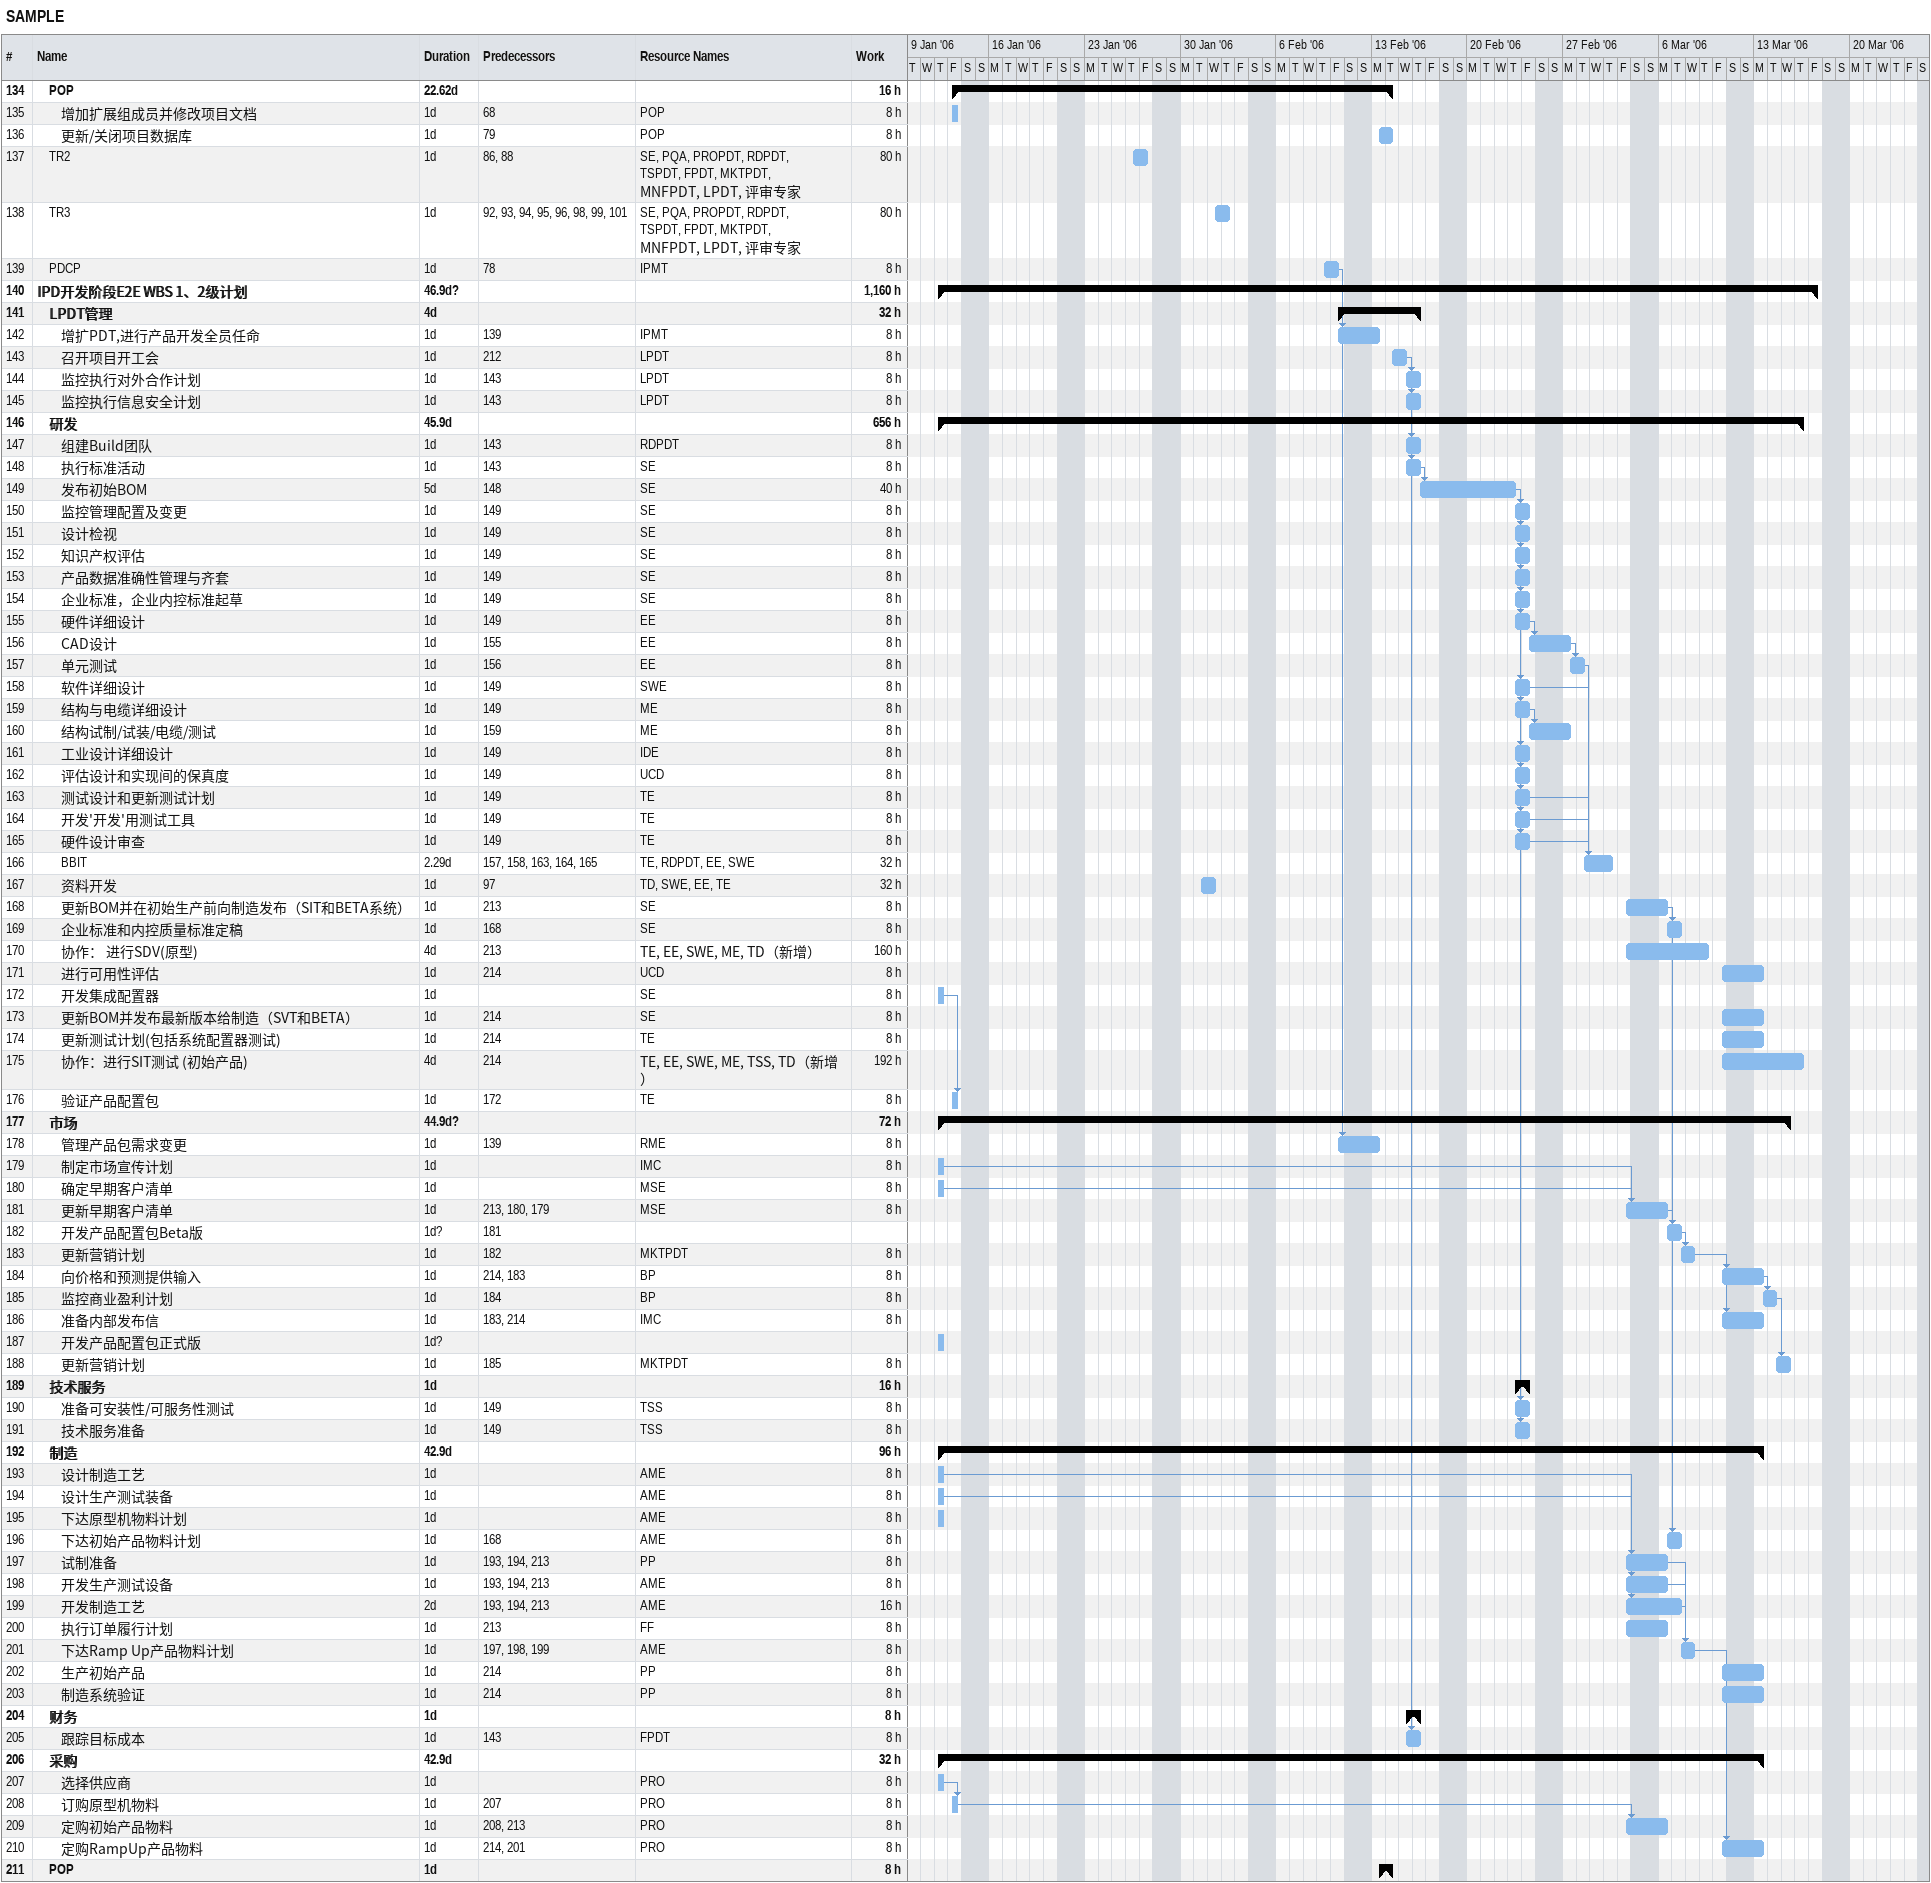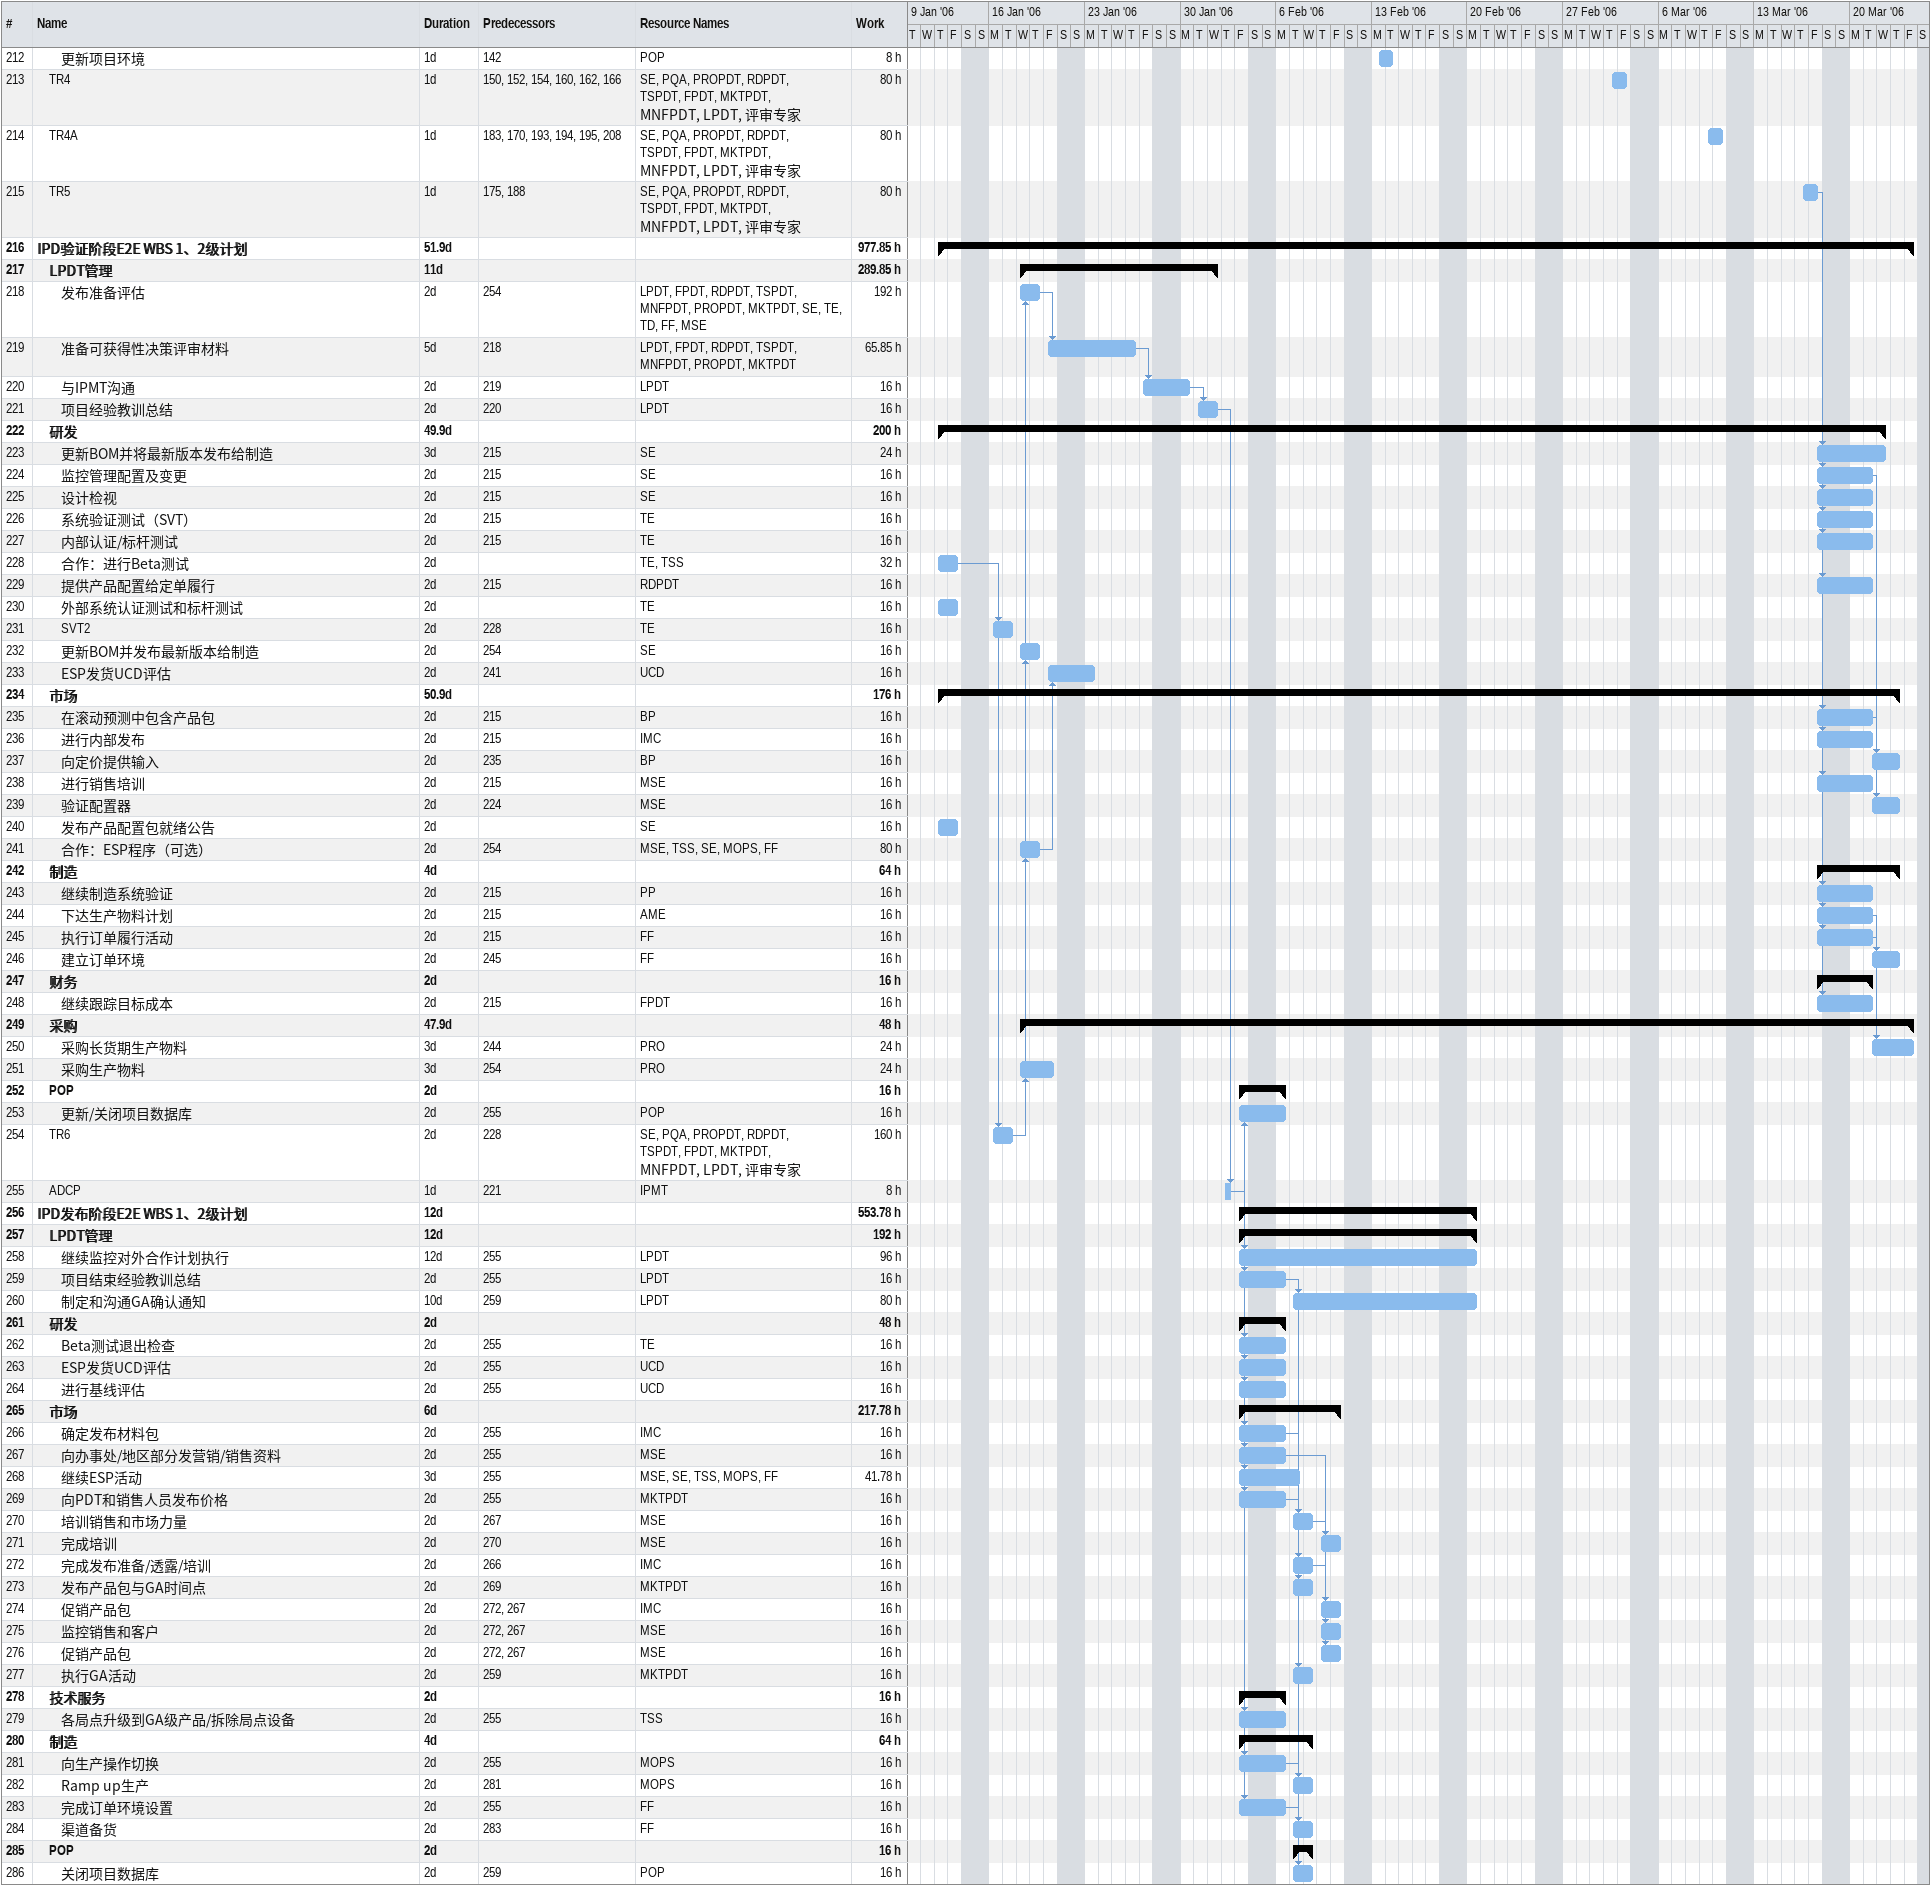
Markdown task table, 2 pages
SAMPLE

| ID | Level | Task | Duration | Start | Finish | Predecessors | Resources | Work (h) |
|---|---|---|---|---|---|---|---|---|
| 134 | 2 | **POP** | 22.62d | 2006-01-13 | 2006-02-14 |  |  | 16 |
| 135 | 3 | 增加扩展组成员并修改项目文档 | 1d | 2006-01-13 | 2006-01-13 | 68 | POP | 8 |
| 136 | 3 | 更新/关闭项目数据库 | 1d | 2006-02-13 | 2006-02-14 | 79 | POP | 8 |
| 137 | 2 | TR2 | 1d | 2006-01-26 | 2006-01-27 | 86, 88 | SE, PQA, PROPDT, RDPDT, TSPDT, FPDT, MKTPDT, MNFPDT, LPDT, 评审专家 | 80 |
| 138 | 2 | TR3 | 1d | 2006-02-01 | 2006-02-02 | 92, 93, 94, 95, 96, 98, 99, 101 | SE, PQA, PROPDT, RDPDT, TSPDT, FPDT, MKTPDT, MNFPDT, LPDT, 评审专家 | 80 |
| 139 | 2 | PDCP | 1d | 2006-02-09 | 2006-02-10 | 78 | IPMT | 8 |
| 140 | 1 | **IPD开发阶段E2E WBS 1、2级计划** | 46.9d? | 2006-01-12 | 2006-03-17 |  |  | 1160 |
| 141 | 2 | **LPDT管理** | 4d | 2006-02-10 | 2006-02-16 |  |  | 32 |
| 142 | 3 | 增扩PDT,进行产品开发全员任命 | 1d | 2006-02-10 | 2006-02-13 | 139 | IPMT | 8 |
| 143 | 3 | 召开项目开工会 | 1d | 2006-02-14 | 2006-02-15 | 212 | LPDT | 8 |
| 144 | 3 | 监控执行对外合作计划 | 1d | 2006-02-15 | 2006-02-16 | 143 | LPDT | 8 |
| 145 | 3 | 监控执行信息安全计划 | 1d | 2006-02-15 | 2006-02-16 | 143 | LPDT | 8 |
| 146 | 2 | **研发** | 45.9d | 2006-01-12 | 2006-03-16 |  |  | 656 |
| 147 | 3 | 组建Build团队 | 1d | 2006-02-15 | 2006-02-16 | 143 | RDPDT | 8 |
| 148 | 3 | 执行标准活动 | 1d | 2006-02-15 | 2006-02-16 | 143 | SE | 8 |
| 149 | 3 | 发布初始BOM | 5d | 2006-02-16 | 2006-02-23 | 148 | SE | 40 |
| 150 | 3 | 监控管理配置及变更 | 1d | 2006-02-23 | 2006-02-24 | 149 | SE | 8 |
| 151 | 3 | 设计检视 | 1d | 2006-02-23 | 2006-02-24 | 149 | SE | 8 |
| 152 | 3 | 知识产权评估 | 1d | 2006-02-23 | 2006-02-24 | 149 | SE | 8 |
| 153 | 3 | 产品数据准确性管理与齐套 | 1d | 2006-02-23 | 2006-02-24 | 149 | SE | 8 |
| 154 | 3 | 企业标准，企业内控标准起草 | 1d | 2006-02-23 | 2006-02-24 | 149 | SE | 8 |
| 155 | 3 | 硬件详细设计 | 1d | 2006-02-23 | 2006-02-24 | 149 | EE | 8 |
| 156 | 3 | CAD设计 | 1d | 2006-02-24 | 2006-02-27 | 155 | EE | 8 |
| 157 | 3 | 单元测试 | 1d | 2006-02-27 | 2006-02-28 | 156 | EE | 8 |
| 158 | 3 | 软件详细设计 | 1d | 2006-02-23 | 2006-02-24 | 149 | SWE | 8 |
| 159 | 3 | 结构与电缆详细设计 | 1d | 2006-02-23 | 2006-02-24 | 149 | ME | 8 |
| 160 | 3 | 结构试制/试装/电缆/测试 | 1d | 2006-02-24 | 2006-02-27 | 159 | ME | 8 |
| 161 | 3 | 工业设计详细设计 | 1d | 2006-02-23 | 2006-02-24 | 149 | IDE | 8 |
| 162 | 3 | 评估设计和实现间的保真度 | 1d | 2006-02-23 | 2006-02-24 | 149 | UCD | 8 |
| 163 | 3 | 测试设计和更新测试计划 | 1d | 2006-02-23 | 2006-02-24 | 149 | TE | 8 |
| 164 | 3 | 开发'开发'用测试工具 | 1d | 2006-02-23 | 2006-02-24 | 149 | TE | 8 |
| 165 | 3 | 硬件设计审查 | 1d | 2006-02-23 | 2006-02-24 | 149 | TE | 8 |
| 166 | 3 | BBIT | 2.29d | 2006-02-28 | 2006-03-02 | 157, 158, 163, 164, 165 | TE, RDPDT, EE, SWE | 32 |
| 167 | 3 | 资料开发 | 1d | 2006-01-31 | 2006-02-01 | 97 | TD, SWE, EE, TE | 32 |
| 168 | 3 | 更新BOM并在初始生产前向制造发布（SIT和BETA系统） | 1d | 2006-03-03 | 2006-03-06 | 213 | SE | 8 |
| 169 | 3 | 企业标准和内控质量标准定稿 | 1d | 2006-03-06 | 2006-03-07 | 168 | SE | 8 |
| 170 | 3 | 协作： 进行SDV(原型) | 4d | 2006-03-03 | 2006-03-09 | 213 | TE, EE, SWE, ME, TD（新增） | 160 |
| 171 | 3 | 进行可用性评估 | 1d | 2006-03-10 | 2006-03-13 | 214 | UCD | 8 |
| 172 | 3 | 开发集成配置器 | 1d | 2006-01-12 | 2006-01-12 |  | SE | 8 |
| 173 | 3 | 更新BOM并发布最新版本给制造（SVT和BETA） | 1d | 2006-03-10 | 2006-03-13 | 214 | SE | 8 |
| 174 | 3 | 更新测试计划(包括系统配置器测试) | 1d | 2006-03-10 | 2006-03-13 | 214 | TE | 8 |
| 175 | 3 | 协作：进行SIT测试 (初始产品) | 4d | 2006-03-10 | 2006-03-16 | 214 | TE, EE, SWE, ME, TSS, TD（新增） | 192 |
| 176 | 3 | 验证产品配置包 | 1d | 2006-01-13 | 2006-01-13 | 172 | TE | 8 |
| 177 | 2 | **市场** | 44.9d? | 2006-01-12 | 2006-03-15 |  |  | 72 |
| 178 | 3 | 管理产品包需求变更 | 1d | 2006-02-10 | 2006-02-13 | 139 | RME | 8 |
| 179 | 3 | 制定市场宣传计划 | 1d | 2006-01-12 | 2006-01-12 |  | IMC | 8 |
| 180 | 3 | 确定早期客户清单 | 1d | 2006-01-12 | 2006-01-12 |  | MSE | 8 |
| 181 | 3 | 更新早期客户清单 | 1d | 2006-03-03 | 2006-03-06 | 213, 180, 179 | MSE | 8 |
| 182 | 3 | 开发产品配置包Beta版 | 1d? | 2006-03-06 | 2006-03-07 | 181 |  |  |
| 183 | 3 | 更新营销计划 | 1d | 2006-03-07 | 2006-03-08 | 182 | MKTPDT | 8 |
| 184 | 3 | 向价格和预测提供输入 | 1d | 2006-03-10 | 2006-03-13 | 214, 183 | BP | 8 |
| 185 | 3 | 监控商业盈利计划 | 1d | 2006-03-13 | 2006-03-14 | 184 | BP | 8 |
| 186 | 3 | 准备内部发布信 | 1d | 2006-03-10 | 2006-03-13 | 183, 214 | IMC | 8 |
| 187 | 3 | 开发产品配置包正式版 | 1d? | 2006-01-12 | 2006-01-12 |  |  |  |
| 188 | 3 | 更新营销计划 | 1d | 2006-03-14 | 2006-03-15 | 185 | MKTPDT | 8 |
| 189 | 2 | **技术服务** | 1d | 2006-02-23 | 2006-02-24 |  |  | 16 |
| 190 | 3 | 准备可安装性/可服务性测试 | 1d | 2006-02-23 | 2006-02-24 | 149 | TSS | 8 |
| 191 | 3 | 技术服务准备 | 1d | 2006-02-23 | 2006-02-24 | 149 | TSS | 8 |
| 192 | 2 | **制造** | 42.9d | 2006-01-12 | 2006-03-13 |  |  | 96 |
| 193 | 3 | 设计制造工艺 | 1d | 2006-01-12 | 2006-01-12 |  | AME | 8 |
| 194 | 3 | 设计生产测试装备 | 1d | 2006-01-12 | 2006-01-12 |  | AME | 8 |
| 195 | 3 | 下达原型机物料计划 | 1d | 2006-01-12 | 2006-01-12 |  | AME | 8 |
| 196 | 3 | 下达初始产品物料计划 | 1d | 2006-03-06 | 2006-03-07 | 168 | AME | 8 |
| 197 | 3 | 试制准备 | 1d | 2006-03-03 | 2006-03-06 | 193, 194, 213 | PP | 8 |
| 198 | 3 | 开发生产测试设备 | 1d | 2006-03-03 | 2006-03-06 | 193, 194, 213 | AME | 8 |
| 199 | 3 | 开发制造工艺 | 2d | 2006-03-03 | 2006-03-07 | 193, 194, 213 | AME | 16 |
| 200 | 3 | 执行订单履行计划 | 1d | 2006-03-03 | 2006-03-06 | 213 | FF | 8 |
| 201 | 3 | 下达Ramp Up产品物料计划 | 1d | 2006-03-07 | 2006-03-08 | 197, 198, 199 | AME | 8 |
| 202 | 3 | 生产初始产品 | 1d | 2006-03-10 | 2006-03-13 | 214 | PP | 8 |
| 203 | 3 | 制造系统验证 | 1d | 2006-03-10 | 2006-03-13 | 214 | PP | 8 |
| 204 | 2 | **财务** | 1d | 2006-02-15 | 2006-02-16 |  |  | 8 |
| 205 | 3 | 跟踪目标成本 | 1d | 2006-02-15 | 2006-02-16 | 143 | FPDT | 8 |
| 206 | 2 | **采购** | 42.9d | 2006-01-12 | 2006-03-13 |  |  | 32 |
| 207 | 3 | 选择供应商 | 1d | 2006-01-12 | 2006-01-12 |  | PRO | 8 |
| 208 | 3 | 订购原型机物料 | 1d | 2006-01-13 | 2006-01-13 | 207 | PRO | 8 |
| 209 | 3 | 定购初始产品物料 | 1d | 2006-03-03 | 2006-03-06 | 208, 213 | PRO | 8 |
| 210 | 3 | 定购RampUp产品物料 | 1d | 2006-03-10 | 2006-03-13 | 214, 201 | PRO | 8 |
| 211 | 2 | **POP** | 1d | 2006-02-13 | 2006-02-14 |  |  | 8 |
| 212 | 3 | 更新项目环境 | 1d | 2006-02-13 | 2006-02-14 | 142 | POP | 8 |
| 213 | 2 | TR4 | 1d | 2006-03-02 | 2006-03-03 | 150, 152, 154, 160, 162, 166 | SE, PQA, PROPDT, RDPDT, TSPDT, FPDT, MKTPDT, MNFPDT, LPDT, 评审专家 | 80 |
| 214 | 2 | TR4A | 1d | 2006-03-09 | 2006-03-10 | 183, 170, 193, 194, 195, 208 | SE, PQA, PROPDT, RDPDT, TSPDT, FPDT, MKTPDT, MNFPDT, LPDT, 评审专家 | 80 |
| 215 | 2 | TR5 | 1d | 2006-03-16 | 2006-03-17 | 175, 188 | SE, PQA, PROPDT, RDPDT, TSPDT, FPDT, MKTPDT, MNFPDT, LPDT, 评审专家 | 80 |
| 216 | 1 | **IPD验证阶段E2E WBS 1、2级计划** | 51.9d | 2006-01-12 | 2006-03-24 |  |  | 977.85 |
| 217 | 2 | **LPDT管理** | 11d | 2006-01-18 | 2006-02-01 |  |  | 289.85 |
| 218 | 3 | 发布准备评估 | 2d | 2006-01-18 | 2006-01-19 | 254 | LPDT, FPDT, RDPDT, TSPDT, MNFPDT, PROPDT, MKTPDT, SE, TE, TD, FF, MSE | 192 |
| 219 | 3 | 准备可获得性决策评审材料 | 5d | 2006-01-20 | 2006-01-26 | 218 | LPDT, FPDT, RDPDT, TSPDT, MNFPDT, PROPDT, MKTPDT | 65.85 |
| 220 | 3 | 与IPMT沟通 | 2d | 2006-01-27 | 2006-01-30 | 219 | LPDT | 16 |
| 221 | 3 | 项目经验教训总结 | 2d | 2006-01-31 | 2006-02-01 | 220 | LPDT | 16 |
| 222 | 2 | **研发** | 49.9d | 2006-01-12 | 2006-03-22 |  |  | 200 |
| 223 | 3 | 更新BOM并将最新版本发布给制造 | 3d | 2006-03-17 | 2006-03-22 | 215 | SE | 24 |
| 224 | 3 | 监控管理配置及变更 | 2d | 2006-03-17 | 2006-03-21 | 215 | SE | 16 |
| 225 | 3 | 设计检视 | 2d | 2006-03-17 | 2006-03-21 | 215 | SE | 16 |
| 226 | 3 | 系统验证测试（SVT） | 2d | 2006-03-17 | 2006-03-21 | 215 | TE | 16 |
| 227 | 3 | 内部认证/标杆测试 | 2d | 2006-03-17 | 2006-03-21 | 215 | TE | 16 |
| 228 | 3 | 合作：进行Beta测试 | 2d | 2006-01-12 | 2006-01-13 |  | TE, TSS | 32 |
| 229 | 3 | 提供产品配置给定单履行 | 2d | 2006-03-17 | 2006-03-21 | 215 | RDPDT | 16 |
| 230 | 3 | 外部系统认证测试和标杆测试 | 2d | 2006-01-12 | 2006-01-13 |  | TE | 16 |
| 231 | 3 | SVT2 | 2d | 2006-01-16 | 2006-01-17 | 228 | TE | 16 |
| 232 | 3 | 更新BOM并发布最新版本给制造 | 2d | 2006-01-18 | 2006-01-19 | 254 | SE | 16 |
| 233 | 3 | ESP发货UCD评估 | 2d | 2006-01-20 | 2006-01-23 | 241 | UCD | 16 |
| 234 | 2 | **市场** | 50.9d | 2006-01-12 | 2006-03-23 |  |  | 176 |
| 235 | 3 | 在滚动预测中包含产品包 | 2d | 2006-03-17 | 2006-03-21 | 215 | BP | 16 |
| 236 | 3 | 进行内部发布 | 2d | 2006-03-17 | 2006-03-21 | 215 | IMC | 16 |
| 237 | 3 | 向定价提供输入 | 2d | 2006-03-21 | 2006-03-23 | 235 | BP | 16 |
| 238 | 3 | 进行销售培训 | 2d | 2006-03-17 | 2006-03-21 | 215 | MSE | 16 |
| 239 | 3 | 验证配置器 | 2d | 2006-03-21 | 2006-03-23 | 224 | MSE | 16 |
| 240 | 3 | 发布产品配置包就绪公告 | 2d | 2006-01-12 | 2006-01-13 |  | SE | 16 |
| 241 | 3 | 合作：ESP程序（可选） | 2d | 2006-01-18 | 2006-01-19 | 254 | MSE, TSS, SE, MOPS, FF | 80 |
| 242 | 2 | **制造** | 4d | 2006-03-17 | 2006-03-23 |  |  | 64 |
| 243 | 3 | 继续制造系统验证 | 2d | 2006-03-17 | 2006-03-21 | 215 | PP | 16 |
| 244 | 3 | 下达生产物料计划 | 2d | 2006-03-17 | 2006-03-21 | 215 | AME | 16 |
| 245 | 3 | 执行订单履行活动 | 2d | 2006-03-17 | 2006-03-21 | 215 | FF | 16 |
| 246 | 3 | 建立订单环境 | 2d | 2006-03-21 | 2006-03-23 | 245 | FF | 16 |
| 247 | 2 | **财务** | 2d | 2006-03-17 | 2006-03-21 |  |  | 16 |
| 248 | 3 | 继续跟踪目标成本 | 2d | 2006-03-17 | 2006-03-21 | 215 | FPDT | 16 |
| 249 | 2 | **采购** | 47.9d | 2006-01-18 | 2006-03-24 |  |  | 48 |
| 250 | 3 | 采购长货期生产物料 | 3d | 2006-03-21 | 2006-03-24 | 244 | PRO | 24 |
| 251 | 3 | 采购生产物料 | 3d | 2006-01-18 | 2006-01-20 | 254 | PRO | 24 |
| 252 | 2 | **POP** | 2d | 2006-02-03 | 2006-02-06 |  |  | 16 |
| 253 | 3 | 更新/关闭项目数据库 | 2d | 2006-02-03 | 2006-02-06 | 255 | POP | 16 |
| 254 | 2 | TR6 | 2d | 2006-01-16 | 2006-01-17 | 228 | SE, PQA, PROPDT, RDPDT, TSPDT, FPDT, MKTPDT, MNFPDT, LPDT, 评审专家 | 160 |
| 255 | 2 | ADCP | 1d | 2006-02-02 | 2006-02-02 | 221 | IPMT | 8 |
| 256 | 1 | **IPD发布阶段E2E WBS 1、2级计划** | 12d | 2006-02-03 | 2006-02-20 |  |  | 553.78 |
| 257 | 2 | **LPDT管理** | 12d | 2006-02-03 | 2006-02-20 |  |  | 192 |
| 258 | 3 | 继续监控对外合作计划执行 | 12d | 2006-02-03 | 2006-02-20 | 255 | LPDT | 96 |
| 259 | 3 | 项目结束经验教训总结 | 2d | 2006-02-03 | 2006-02-06 | 255 | LPDT | 16 |
| 260 | 3 | 制定和沟通GA确认通知 | 10d | 2006-02-07 | 2006-02-20 | 259 | LPDT | 80 |
| 261 | 2 | **研发** | 2d | 2006-02-03 | 2006-02-06 |  |  | 48 |
| 262 | 3 | Beta测试退出检查 | 2d | 2006-02-03 | 2006-02-06 | 255 | TE | 16 |
| 263 | 3 | ESP发货UCD评估 | 2d | 2006-02-03 | 2006-02-06 | 255 | UCD | 16 |
| 264 | 3 | 进行基线评估 | 2d | 2006-02-03 | 2006-02-06 | 255 | UCD | 16 |
| 265 | 2 | **市场** | 6d | 2006-02-03 | 2006-02-10 |  |  | 217.78 |
| 266 | 3 | 确定发布材料包 | 2d | 2006-02-03 | 2006-02-06 | 255 | IMC | 16 |
| 267 | 3 | 向办事处/地区部分发营销/销售资料 | 2d | 2006-02-03 | 2006-02-06 | 255 | MSE | 16 |
| 268 | 3 | 继续ESP活动 | 3d | 2006-02-03 | 2006-02-07 | 255 | MSE, SE, TSS, MOPS, FF | 41.78 |
| 269 | 3 | 向PDT和销售人员发布价格 | 2d | 2006-02-03 | 2006-02-06 | 255 | MKTPDT | 16 |
| 270 | 3 | 培训销售和市场力量 | 2d | 2006-02-07 | 2006-02-08 | 267 | MSE | 16 |
| 271 | 3 | 完成培训 | 2d | 2006-02-09 | 2006-02-10 | 270 | MSE | 16 |
| 272 | 3 | 完成发布准备/透露/培训 | 2d | 2006-02-07 | 2006-02-08 | 266 | IMC | 16 |
| 273 | 3 | 发布产品包与GA时间点 | 2d | 2006-02-07 | 2006-02-08 | 269 | MKTPDT | 16 |
| 274 | 3 | 促销产品包 | 2d | 2006-02-09 | 2006-02-10 | 272, 267 | IMC | 16 |
| 275 | 3 | 监控销售和客户 | 2d | 2006-02-09 | 2006-02-10 | 272, 267 | MSE | 16 |
| 276 | 3 | 促销产品包 | 2d | 2006-02-09 | 2006-02-10 | 272, 267 | MSE | 16 |
| 277 | 3 | 执行GA活动 | 2d | 2006-02-07 | 2006-02-08 | 259 | MKTPDT | 16 |
| 278 | 2 | **技术服务** | 2d | 2006-02-03 | 2006-02-06 |  |  | 16 |
| 279 | 3 | 各局点升级到GA级产品/拆除局点设备 | 2d | 2006-02-03 | 2006-02-06 | 255 | TSS | 16 |
| 280 | 2 | **制造** | 4d | 2006-02-03 | 2006-02-08 |  |  | 64 |
| 281 | 3 | 向生产操作切换 | 2d | 2006-02-03 | 2006-02-06 | 255 | MOPS | 16 |
| 282 | 3 | Ramp up生产 | 2d | 2006-02-07 | 2006-02-08 | 281 | MOPS | 16 |
| 283 | 3 | 完成订单环境设置 | 2d | 2006-02-03 | 2006-02-06 | 255 | FF | 16 |
| 284 | 3 | 渠道备货 | 2d | 2006-02-07 | 2006-02-08 | 283 | FF | 16 |
| 285 | 2 | **POP** | 2d | 2006-02-07 | 2006-02-08 |  |  | 16 |
| 286 | 3 | 关闭项目数据库 | 2d | 2006-02-07 | 2006-02-08 | 259 | POP | 16 |
